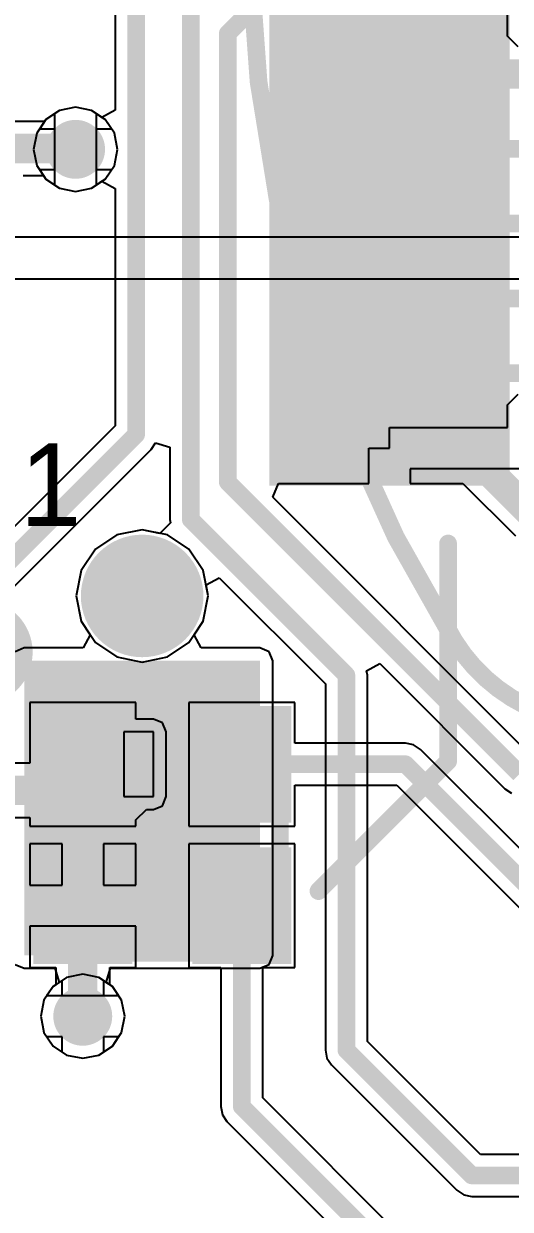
# Model space of a CAD drawing. Header units: millimetres. Extents: x 80 to 238, y 80 to 227.
# Drawn here: x 86.58 to 90.71, y 89.09 to 99.16 of the extents above; entities that cross this region are included whole.
import ezdxf

# ---------------------------------------------------------------- set-up
doc = ezdxf.new("R2010")
doc.units = ezdxf.units.MM
for name, color, linetype in [('BottomLayer', 5, 'Continuous'), ('BottomOverlay', 54, 'Continuous'), ('BottomPaste', 16, 'Continuous'), ('BottomSolder', 6, 'Continuous'), ('DrillDrawing', 1, 'Continuous'), ('DrillGuide', 244, 'Continuous'), ('KeepOutLayer', 6, 'Continuous'), ('Mechanical1', 6, 'Continuous'), ('MidLayer1', 16, 'Continuous'), ('MidLayer2', 76, 'Continuous'), ('MultiLayer', 9, 'Continuous'), ('PadHoleLayer', 156, 'Continuous'), ('TopLayer', 1, 'Continuous'), ('TopOverlay', 2, 'Continuous'), ('TopPaste', 8, 'Continuous'), ('TopSolder', 216, 'Continuous'), ('ViaHoleLayer', 16, 'Continuous')]:
    doc.layers.add(name, color=color, linetype=linetype)

msp = doc.modelspace()

# ---------------------------------------------------------------- linework, layer by layer
at = {"layer": 'BottomLayer'}
for p, q in [((87.36071935999999, 101.56867164), (87.36071935999999, 98.42132715999999)), ((90.68999896, 99.11980684), (90.68999896, 99.66499752)), ((90.68999896, 99.1198043), (90.6900015, 99.11980684)), ((90.6900015, 99.11980684), (90.68999896, 99.11980684)), ((90.6900015, 99.06500125999999), (90.68999896, 99.1198043)), ((90.6900015, 99.04921008), (90.6900015, 99.06500125999999)), ((90.77980319999999, 98.95940583999999), (90.6900015, 99.04921008)), ((87.36071935999999, 98.42132715999999), (87.24871551999999, 98.36145936)), ((86.76200326, 98.32637942), (86.48999719999999, 98.32637942)), ((86.77266363999999, 98.34233569999999), (86.76200326, 98.32637942)), ((86.85000156, 98.39400945999999), (86.77266363999999, 98.34233569999999)), ((86.85000156, 98.0899994), (86.85000156, 98.39400945999999)), ((87.24871551999999, 98.36145936), (87.19999831999999, 98.39400945999999)), ((87.19999831999999, 98.39400945999999), (87.19999831999999, 98.0899994)), ((86.85000156, 97.78598934), (86.85000156, 98.0899994)), ((87.19999831999999, 98.0899994), (87.19999831999999, 97.78598934)), ((86.57980398, 97.86756906), (86.75268145999999, 97.86756906)), ((86.75268145999999, 97.86756906), (86.77266363999999, 97.8376631)), ((86.77266363999999, 97.8376631), (86.85000156, 97.78598934)), ((87.19999831999999, 97.78598934), (87.24871551999999, 97.81853944)), ((87.24871551999999, 97.81853944), (87.36071935999999, 97.75867163999999)), ((87.36071935999999, 97.75867163999999), (87.36071935999999, 95.74417731999999)), ((90.6900015, 95.92176904), (90.77980319999999, 96.01157328)), ((90.6900015, 95.89000125999999), (90.6900015, 95.92176904)), ((90.6900015, 95.87250066), (90.6900015, 95.89000125999999)), ((90.68999896, 95.80019702), (90.6900015, 95.85500006)), ((90.68999896, 95.80019447999999), (90.6900015, 95.80019702)), ((90.6900015, 95.80019702), (90.68999896, 95.80019702)), ((90.68999896, 95.72999904), (90.68999896, 95.80019447999999)), ((90.6900015, 95.85500006), (90.6900015, 95.87250066)), ((87.36071935999999, 95.74417731999999), (85.06996955999999, 93.45342751999999)), ((89.69000095999999, 95.55500065999999), (89.69000095999999, 95.72999904)), ((89.69000095999999, 95.72999904), (90.68999896, 95.72999904)), ((87.66531361999999, 95.54410406), (87.70290054, 95.60035235999999)), ((87.70290054, 95.60035235999999), (87.82443192, 95.56348426)), ((85.27004282, 93.14883325999999), (87.66531361999999, 95.54410406)), ((87.82443192, 95.56348426), (87.82443192, 94.94764855999999)), ((89.51500258, 95.25500126), (89.51500258, 95.55500065999999)), ((89.51500258, 95.55500065999999), (89.69000095999999, 95.55500065999999)), ((90.83581527999999, 95.38000228), (89.86499934, 95.38000228)), ((89.86499934, 95.38000228), (89.86499934, 95.25500126)), ((88.69835956, 95.13766849999999), (88.74696245999999, 95.25500126)), ((88.74696245999999, 95.25500126), (89.51500258, 95.25500126)), ((89.86499934, 95.25500126), (90.31195806, 95.25500126)), ((90.31195806, 95.25500126), (90.75749692, 94.8094624)), ((90.86718173999999, 92.96884632), (88.69835956, 95.13766849999999)), ((87.8297837, 94.92074488), (87.73997946, 94.83094317999999)), ((87.82443192, 94.94764855999999), (87.8297837, 94.92074488)), ((87.37540055999999, 94.81808824), (87.19347305999999, 94.69652891999999)), ((87.59000008, 94.86077548), (87.37540055999999, 94.81808824)), ((87.73997946, 94.83094317999999), (87.59000008, 94.86077548)), ((87.19347305999999, 94.69652891999999), (87.07191374, 94.51460141999999)), ((87.07191374, 94.51460141999999), (87.0292265, 94.3000019)), ((88.13202084, 94.39428162), (88.24402468, 94.45414942)), ((88.15077366, 94.3000019), (88.13202084, 94.39428162)), ((88.24402468, 94.45414942), (89.1446909, 93.55348319999999)), ((87.0292265, 94.3000019), (87.07191374, 94.08540237999999)), ((88.10808641999999, 94.08540237999999), (88.15077366, 94.3000019)), ((87.07191374, 94.08540237999999), (87.14884526, 93.97026672)), ((88.03115489999999, 93.97026672), (88.10808641999999, 94.08540237999999)), ((87.14884526, 93.97026672), (87.08897746, 93.85826034)), ((88.0910227, 93.85826034), (88.03115489999999, 93.97026672)), ((86.58999954, 93.85826034), (86.51346172, 93.8265586)), ((87.08897746, 93.85826034), (86.58999954, 93.85826034)), ((88.59000062, 93.85826034), (88.0910227, 93.85826034)), ((88.66653844, 93.8265586), (88.59000062, 93.85826034)), ((88.69824018, 93.75002078), (88.66653844, 93.8265586)), ((88.69824018, 91.2500207), (88.69824018, 93.75002078)), ((89.49395867999999, 93.66552768), (89.60596505999999, 93.72539547999999)), ((89.60596505999999, 93.72539547999999), (90.66710848, 92.66425206)), ((89.50154565999999, 93.62738958), (89.49395867999999, 93.66552768)), ((89.50154565999999, 90.51997644), (89.50154565999999, 93.62738958)), ((89.1446909, 93.55348319999999), (89.1446909, 90.44607006)), ((90.66710848, 92.66425206), (90.72499508, 92.62557294)), ((86.51346172, 91.17348288), (86.58999954, 91.14178113999999)), ((88.59000062, 91.14178113999999), (88.66653844, 91.17348288)), ((88.66653844, 91.17348288), (88.69824018, 91.2500207)), ((86.58999954, 91.14178113999999), (86.84918621999999, 91.14178113999999)), ((86.84918621999999, 91.14178113999999), (86.88605177999999, 91.02024976)), ((87.28586302, 91.02024976), (87.32272857999999, 91.14178113999999)), ((87.32272857999999, 91.14178113999999), (88.59000062, 91.14178113999999)), ((86.8336211, 90.98521554), (86.78194734, 90.90787762)), ((86.88605177999999, 91.02024976), (86.8336211, 90.98521554)), ((87.3382937, 90.98521554), (87.28586302, 91.02024976)), ((87.38996746, 90.90787762), (87.3382937, 90.98521554)), ((86.78194734, 90.90787762), (87.38996746, 90.90787762)), ((86.91095901999999, 90.55788086), (86.78194734, 90.55788086)), ((86.78194734, 90.55788086), (86.8336211, 90.48054293999999)), ((86.91095901999999, 90.42886917999999), (86.91095901999999, 90.55788086)), ((87.38996746, 90.55788086), (87.26095577999999, 90.55788086)), ((87.26095577999999, 90.55788086), (87.26095577999999, 90.42886917999999)), ((87.3382937, 90.48054293999999), (87.38996746, 90.55788086)), ((86.8336211, 90.48054293999999), (86.91095901999999, 90.42886917999999)), ((87.26095577999999, 90.42886917999999), (87.3382937, 90.48054293999999)), ((90.46074109999999, 89.56078099999999), (89.50154565999999, 90.51997644)), ((89.1446909, 90.44607006), (89.15827227999999, 90.37778723999999)), ((89.15827227999999, 90.37778723999999), (89.19695139999999, 90.31990318)), ((89.19695139999999, 90.31990318), (90.26066784, 89.25618673999999)), ((92.59484656, 89.56078099999999), (90.46074109999999, 89.56078099999999)), ((90.26066784, 89.25618673999999), (90.31855189999999, 89.21750761999999)), ((90.31855189999999, 89.21750761999999), (90.38683472, 89.20392624)), ((90.38683472, 89.20392624), (92.66875293999999, 89.20392624))]:
    msp.add_line(p, q, dxfattribs=at)
for points, const_width in [([(87.53914673999999, 95.67027094), (87.53914673999999, 101.66828536)], 0.1499997), ([(88.0028593, 94.94764855999999), (88.0028593, 99.62609488)], 0.1499997), ([(88.31654168, 99.07215898), (88.60938336, 99.36500065999999)], 0.1499997), ([(88.31654168, 95.26715261999999), (88.31654168, 99.07215898)], 0.1499997), ([(89.69000095999999, 98.73000065999999), (91.21802686, 98.73000065999999)], 0.2499995), ([(85.4899992, 98.09697424), (87.01802509999999, 98.09697424)], 0.2499995), ([(87.01802509999999, 98.09697424), (87.02499994, 98.0899994)], 0.2499995), ([(89.69000095999999, 98.09500066), (95.66029381999999, 98.09500066)], 0.1499997), ([(89.69000095999999, 97.46000065999999), (95.64892732, 97.46000065999999)], 0.1499997), ([(89.69000095999999, 96.82500066), (95.67898314, 96.82500066)], 0.1499997), ([(89.69000095999999, 96.19000066), (95.693992, 96.19000066)], 0.1499997), ([(85.14387594, 93.27500013999999), (87.53914673999999, 95.67027094)], 0.1499997), ([(89.69000095999999, 95.55500065999999), (90.33638778, 95.55500065999999)], 0.2499995), ([(90.33638778, 95.55500065999999), (91.10638877999999, 94.78499966)], 0.2499995), ([(88.31654168, 95.26715261999999), (90.79327536, 92.79041894)], 0.1499997), ([(88.0028593, 94.94764855999999), (89.32311827999999, 93.62738958)], 0.1499997), ([(89.32311827999999, 90.44607006), (89.32311827999999, 93.62738958)], 0.1499997), ([(89.32311827999999, 90.44607006), (90.38683472, 89.38235361999999)], 0.1499997), ([(90.38683472, 89.38235361999999), (92.66875293999999, 89.38235361999999)], 0.1499997)]:
    msp.add_lwpolyline(points, dxfattribs=dict(at, const_width=const_width))
for points, const_width in [([(88.27904111999999, 99.07215898, 1), (88.35404224, 99.07215898, 1)], 0.07499858), ([(88.27904111999999, 99.07215898, 1), (88.35404224, 99.07215898, 1)], 0.07499858), ([(89.62750172, 98.73000065999999, 1), (89.7525002, 98.73000065999999, 1)], 0.12499848), ([(86.90000146, 98.0899994, 1), (87.14999841999999, 98.0899994, 1)], 0.2499995), ([(86.95552586, 98.09697424, 1), (87.08052434, 98.09697424, 1)], 0.12499848), ([(86.95552586, 98.09697424, 1), (87.08052434, 98.09697424, 1)], 0.12499848), ([(86.96250069999999, 98.0899994, 1), (87.08749918, 98.0899994, 1)], 0.12499848), ([(89.6525004, 98.09500066, 1), (89.72750151999999, 98.09500066, 1)], 0.07499858), ([(89.6525004, 97.46000065999999, 1), (89.72750151999999, 97.46000065999999, 1)], 0.07499858), ([(89.6525004, 96.82500066, 1), (89.72750151999999, 96.82500066, 1)], 0.07499858), ([(89.6525004, 96.19000066, 1), (89.72750151999999, 96.19000066, 1)], 0.07499858), ([(87.50164618, 95.67027094, 1), (87.57664729999999, 95.67027094, 1)], 0.07499858), ([(87.50164618, 95.67027094, 1), (87.57664729999999, 95.67027094, 1)], 0.07499858), ([(89.62750172, 95.55500065999999, 1), (89.7525002, 95.55500065999999, 1)], 0.12499848), ([(90.27388854, 95.55500065999999, 1), (90.39888701999999, 95.55500065999999, 1)], 0.12499848), ([(90.27388854, 95.55500065999999, 1), (90.39888701999999, 95.55500065999999, 1)], 0.12499848), ([(88.27904111999999, 95.26715261999999, 1), (88.35404224, 95.26715261999999, 1)], 0.07499858), ([(88.27904111999999, 95.26715261999999, 1), (88.35404224, 95.26715261999999, 1)], 0.07499858), ([(87.96535874, 94.94764855999999, 1), (88.04035986, 94.94764855999999, 1)], 0.07499858), ([(87.96535874, 94.94764855999999, 1), (88.04035986, 94.94764855999999, 1)], 0.07499858), ([(87.36499925999999, 94.3000019, 1), (87.8150009, 94.3000019, 1)], 0.4499991), ([(89.28561771999999, 93.62738958, 1), (89.36061884, 93.62738958, 1)], 0.07499858), ([(89.28561771999999, 93.62738958, 1), (89.36061884, 93.62738958, 1)], 0.07499858), ([(86.96095892, 90.73287923999999, 1), (87.21095588, 90.73287923999999, 1)], 0.2499995), ([(89.28561771999999, 90.44607006, 1), (89.36061884, 90.44607006, 1)], 0.07499858), ([(89.28561771999999, 90.44607006, 1), (89.36061884, 90.44607006, 1)], 0.07499858), ([(90.34933416, 89.38235361999999, 1), (90.42433528, 89.38235361999999, 1)], 0.07499858), ([(90.34933416, 89.38235361999999, 1), (90.42433528, 89.38235361999999, 1)], 0.07499858)]:
    msp.add_lwpolyline(points, format="xyb", close=True, dxfattribs=dict(at, const_width=const_width))
for points in [[(90.58999915999999, 98.53000105999999), (90.58999915999999, 98.93000026), (88.79000276, 98.53000105999999), (88.79000276, 98.93000026)], [(90.58999915999999, 97.89500106), (90.58999915999999, 98.29500026), (88.79000276, 97.89500106), (88.79000276, 98.29500026)], [(90.58999915999999, 97.26000106), (90.58999915999999, 97.66000025999999), (88.79000276, 97.26000106), (88.79000276, 97.66000025999999)], [(90.58999915999999, 96.62500105999999), (90.58999915999999, 97.02500026), (88.79000276, 96.62500105999999), (88.79000276, 97.02500026)], [(90.58999915999999, 95.99000106), (90.58999915999999, 96.39000026), (88.79000276, 95.99000106), (88.79000276, 96.39000026)], [(90.58999915999999, 95.35500105999999), (90.58999915999999, 95.75500025999999), (88.79000276, 95.35500105999999), (88.79000276, 95.75500025999999)], [(88.59000062, 91.2500207), (88.59000062, 93.75002078), (86.58999954, 91.2500207), (86.58999954, 93.75002078)]]:
    msp.add_solid(points, dxfattribs=at)
at = {"layer": 'BottomOverlay', "const_width": 0.1499997}
for points in [[(90.18636013999999, 92.8963598), (90.18636013999999, 94.74503021999999)], [(89.0863598, 91.79635945999999), (90.18636013999999, 92.8963598)], [(89.0863598, 91.79503104), (89.0863598, 91.79635945999999)]]:
    msp.add_lwpolyline(points, dxfattribs=at)
at = {"layer": 'BottomOverlay', "const_width": 0.07499858}
for points in [[(90.14885957999999, 94.74503021999999, 1), (90.22386069999999, 94.74503021999999, 1)], [(90.14885957999999, 92.8963598, 1), (90.22386069999999, 92.8963598, 1)], [(90.14885957999999, 92.8963598, 1), (90.22386069999999, 92.8963598, 1)], [(89.04885924, 91.79635945999999, 1), (89.12386036, 91.79635945999999, 1)], [(89.04885924, 91.79635945999999, 1), (89.12386036, 91.79635945999999, 1)], [(89.04885924, 91.79503104, 1), (89.12386036, 91.79503104, 1)]]:
    msp.add_lwpolyline(points, format="xyb", close=True, dxfattribs=at)
at = {"layer": 'BottomPaste'}
for points in [[(90.53999926, 98.58000095999999), (90.53999926, 98.88000036), (88.84000266, 98.58000095999999), (88.84000266, 98.88000036)], [(90.53999926, 97.94500096), (90.53999926, 98.24500035999999), (88.84000266, 97.94500096), (88.84000266, 98.24500035999999)], [(90.53999926, 97.31000096), (90.53999926, 97.61000036), (88.84000266, 97.31000096), (88.84000266, 97.61000036)], [(90.53999926, 96.67500095999999), (90.53999926, 96.97500036), (88.84000266, 96.67500095999999), (88.84000266, 96.97500036)], [(90.53999926, 96.04000096), (90.53999926, 96.34000035999999), (88.84000266, 96.04000096), (88.84000266, 96.34000035999999)], [(90.53999926, 95.40500096), (90.53999926, 95.70500036), (88.84000266, 95.40500096), (88.84000266, 95.70500036)]]:
    msp.add_solid(points, dxfattribs=at)
at = {"layer": 'BottomSolder', "const_width": 0.51999896}
msp.add_lwpolyline([(87.33000059999999, 94.3000019, 1), (87.84999956, 94.3000019, 1)], format="xyb", close=True, dxfattribs=at)
at = {"layer": 'BottomSolder'}
for points in [[(90.70999891999999, 99.0450013), (90.70999891999999, 99.68500001999999), (88.670003, 99.0450013), (88.670003, 99.68500001999999)], [(90.70999891999999, 98.41000129999999), (90.70999891999999, 99.05000002), (88.670003, 98.41000129999999), (88.670003, 99.05000002)], [(90.70999891999999, 97.7750013), (90.70999891999999, 98.41500002), (88.670003, 97.7750013), (88.670003, 98.41500002)], [(90.70999891999999, 97.1400013), (90.70999891999999, 97.78000001999999), (88.670003, 97.1400013), (88.670003, 97.78000001999999)], [(90.70999891999999, 96.50500129999999), (90.70999891999999, 97.14500002), (88.670003, 96.50500129999999), (88.670003, 97.14500002)], [(90.70999891999999, 95.8700013), (90.70999891999999, 96.51000001999999), (88.670003, 95.8700013), (88.670003, 96.51000001999999)], [(90.70999891999999, 95.2350013), (90.70999891999999, 95.87500002), (88.670003, 95.2350013), (88.670003, 95.87500002)]]:
    msp.add_solid(points, dxfattribs=at)
at = {"layer": 'DrillDrawing', "const_width": 0.1499997}
for points in [[(83.22520566, 110.89066976, -1.632082946502633), (101.04419974, 80.02726692)], [(98.95580158, 80.02726692, -0.543037441153086), (82.18100658, 109.0820653)]]:
    msp.add_lwpolyline(points, format="xyb", dxfattribs=at)
at = {"layer": 'DrillDrawing', "const_width": 0.0999998}
for points in [[(86.97500004, 98.0899994, 1), (87.07499983999999, 98.0899994, 1)], [(87.0359575, 90.73287923999999, 1), (87.1359573, 90.73287923999999, 1)]]:
    msp.add_lwpolyline(points, format="xyb", close=True, dxfattribs=at)
at = {"layer": 'DrillGuide', "const_width": 0.0999998}
for points in [[(86.97500004, 98.0899994, 1), (87.07499983999999, 98.0899994, 1)], [(87.0359575, 90.73287923999999, 1), (87.1359573, 90.73287923999999, 1)]]:
    msp.add_lwpolyline(points, format="xyb", close=True, dxfattribs=at)
at = {"layer": 'KeepOutLayer', "const_width": 0.1499997}
for points in [[(83.22520566, 110.89066976, -1.632082946502633), (101.04419974, 80.02726692)], [(98.95580158, 80.02726692, -0.543037441153086), (82.18100658, 109.0820653)]]:
    msp.add_lwpolyline(points, format="xyb", dxfattribs=at)
at = {"layer": 'Mechanical1', "const_width": 0.1499997}
for points in [[(83.22520566, 110.89066976, -1.632082946502633), (101.04419974, 80.02726692)], [(98.95580158, 80.02726692, -0.543037441153086), (82.18100658, 109.0820653)], [(90.23997191999999, 93.91790207999999, -0.1329845623442935), (88.50464645999999, 99.67295534)], [(91.64860003999999, 93.21735484, -0.2832368967193278), (90.23996937999999, 93.91789954)]]:
    msp.add_lwpolyline(points, format="xyb", dxfattribs=at)
at = {"layer": 'Mechanical1', "const_width": 0.07499858}
for points in [[(90.20246881999999, 93.91789954, 1), (90.27746993999999, 93.91789954, 1)], [(90.20247135999999, 93.91790207999999, 1), (90.27747248, 93.91790207999999, 1)], [(86.72181791999999, 93.27250078, 1), (86.79681903999999, 93.27250078, 1)], [(86.72181791999999, 93.27250078, 1), (86.79681903999999, 93.27250078, 1)], [(88.721819, 93.27250078, 1), (88.79682011999999, 93.27250078, 1)], [(88.721819, 93.27250078, 1), (88.79682011999999, 93.27250078, 1)], [(87.58681745999999, 92.40749869999999, 1), (87.66181858, 92.40749869999999, 1)], [(87.58681745999999, 92.40749869999999, 1), (87.66181858, 92.40749869999999, 1)], [(87.85681692, 92.40749869999999, 1), (87.93181804, 92.40749869999999, 1)], [(87.85681692, 92.40749869999999, 1), (87.93181804, 92.40749869999999, 1)], [(87.58681745999999, 92.13749924, 1), (87.66181858, 92.13749924, 1)], [(87.58681745999999, 92.13749924, 1), (87.66181858, 92.13749924, 1)], [(87.85681692, 92.13749924, 1), (87.93181804, 92.13749924, 1)], [(87.85681692, 92.13749924, 1), (87.93181804, 92.13749924, 1)], [(86.72181791999999, 91.2724997, 1), (86.79681903999999, 91.2724997, 1)], [(86.72181791999999, 91.2724997, 1), (86.79681903999999, 91.2724997, 1)], [(88.721819, 91.2724997, 1), (88.79682011999999, 91.2724997, 1)], [(88.721819, 91.2724997, 1), (88.79682011999999, 91.2724997, 1)]]:
    msp.add_lwpolyline(points, format="xyb", close=True, dxfattribs=at)
at = {"layer": 'Mechanical1', "const_width": 0.1499997}
for points in [[(86.75931847999999, 93.27250078), (88.75931956, 93.27250078)], [(86.75931847999999, 91.2724997), (86.75931847999999, 93.27250078)], [(88.75931956, 91.2724997), (88.75931956, 93.27250078)], [(87.62431801999999, 92.13749924), (87.62431801999999, 92.40749869999999)], [(87.62431801999999, 92.40749869999999), (87.89431748, 92.40749869999999)], [(87.89431748, 92.13749924), (87.89431748, 92.40749869999999)], [(87.62431801999999, 92.13749924), (87.89431748, 92.13749924)], [(86.75931847999999, 91.2724997), (88.75931956, 91.2724997)]]:
    msp.add_lwpolyline(points, dxfattribs=at)
at = {"layer": 'MidLayer1'}
for p, q in [((86.77266363999999, 98.34233569999999), (86.72098987999999, 98.26499777999999)), ((86.85000156, 98.39400945999999), (86.77266363999999, 98.34233569999999)), ((86.85000156, 98.26499777999999), (86.85000156, 98.39400945999999)), ((87.27733624, 98.34233569999999), (87.19999831999999, 98.39400945999999)), ((87.19999831999999, 98.39400945999999), (87.19999831999999, 98.26499777999999)), ((87.32901, 98.26499777999999), (87.27733624, 98.34233569999999)), ((86.72098987999999, 98.26499777999999), (86.85000156, 98.26499777999999)), ((87.19999831999999, 98.26499777999999), (87.32901, 98.26499777999999)), ((86.85000156, 97.91500101999999), (86.72098987999999, 97.91500101999999)), ((86.72098987999999, 97.91500101999999), (86.77266363999999, 97.8376631)), ((86.85000156, 97.78598934), (86.85000156, 97.91500101999999)), ((87.32901, 97.91500101999999), (87.19999831999999, 97.91500101999999)), ((87.19999831999999, 97.91500101999999), (87.19999831999999, 97.78598934)), ((87.27733624, 97.8376631), (87.32901, 97.91500101999999)), ((86.77266363999999, 97.8376631), (86.85000156, 97.78598934)), ((87.19999831999999, 97.78598934), (87.27733624, 97.8376631)), ((87.37540055999999, 94.81808824), (87.19347305999999, 94.69652891999999)), ((87.59000008, 94.86077548), (87.37540055999999, 94.81808824)), ((87.80459959999999, 94.81808824), (87.59000008, 94.86077548)), ((87.98652709999999, 94.69652891999999), (87.80459959999999, 94.81808824)), ((87.19347305999999, 94.69652891999999), (87.07191374, 94.51460141999999)), ((88.10808641999999, 94.51460141999999), (87.98652709999999, 94.69652891999999)), ((87.07191374, 94.51460141999999), (87.0292265, 94.3000019)), ((88.15077366, 94.3000019), (88.10808641999999, 94.51460141999999)), ((87.0292265, 94.3000019), (87.07191374, 94.08540237999999)), ((88.10808641999999, 94.08540237999999), (88.15077366, 94.3000019)), ((87.07191374, 94.08540237999999), (87.19347305999999, 93.90347487999999)), ((87.98652709999999, 93.90347487999999), (88.10808641999999, 94.08540237999999)), ((87.19347305999999, 93.90347487999999), (87.37540055999999, 93.78191556)), ((87.80459959999999, 93.78191556), (87.98652709999999, 93.90347487999999)), ((87.37540055999999, 93.78191556), (87.59000008, 93.73922832)), ((87.59000008, 93.73922832), (87.80459959999999, 93.78191556)), ((86.8336211, 90.98521554), (86.78194734, 90.90787762)), ((86.91095901999999, 91.0368893), (86.8336211, 90.98521554)), ((86.91095901999999, 90.90787762), (86.91095901999999, 91.0368893)), ((87.3382937, 90.98521554), (87.26095577999999, 91.0368893)), ((87.26095577999999, 91.0368893), (87.26095577999999, 90.90787762)), ((87.38996746, 90.90787762), (87.3382937, 90.98521554)), ((86.78194734, 90.90787762), (86.91095901999999, 90.90787762)), ((87.26095577999999, 90.90787762), (87.38996746, 90.90787762)), ((86.91095901999999, 90.55788086), (86.78194734, 90.55788086)), ((86.78194734, 90.55788086), (86.8336211, 90.48054293999999)), ((86.91095901999999, 90.42886917999999), (86.91095901999999, 90.55788086)), ((87.38996746, 90.55788086), (87.26095577999999, 90.55788086)), ((87.26095577999999, 90.55788086), (87.26095577999999, 90.42886917999999)), ((87.3382937, 90.48054293999999), (87.38996746, 90.55788086)), ((86.8336211, 90.48054293999999), (86.91095901999999, 90.42886917999999)), ((87.26095577999999, 90.42886917999999), (87.3382937, 90.48054293999999))]:
    msp.add_line(p, q, dxfattribs=at)
for points, const_width in [([(86.90000146, 98.0899994, 1), (87.14999841999999, 98.0899994, 1)], 0.2499995), ([(87.36499925999999, 94.3000019, 1), (87.8150009, 94.3000019, 1)], 0.4499991), ([(86.96095892, 90.73287923999999, 1), (87.21095588, 90.73287923999999, 1)], 0.2499995)]:
    msp.add_lwpolyline(points, format="xyb", close=True, dxfattribs=dict(at, const_width=const_width))
at = {"layer": 'MidLayer2'}
for p, q in [((86.88843684, 98.41969139999999), (86.77266363999999, 98.34233569999999)), ((87.02499994, 98.4468567), (86.88843684, 98.41969139999999)), ((87.16156303999999, 98.41969139999999), (87.02499994, 98.4468567)), ((87.27733624, 98.34233569999999), (87.16156303999999, 98.41969139999999)), ((86.77266363999999, 98.34233569999999), (86.69530793999999, 98.2265625)), ((87.35469194, 98.2265625), (87.27733624, 98.34233569999999)), ((86.69530793999999, 98.2265625), (86.66814264, 98.0899994)), ((87.38185724, 98.0899994), (87.35469194, 98.2265625)), ((86.66814264, 98.0899994), (86.69530793999999, 97.95343629999999)), ((87.35469194, 97.95343629999999), (87.38185724, 98.0899994)), ((86.69530793999999, 97.95343629999999), (86.77266363999999, 97.8376631)), ((87.27733624, 97.8376631), (87.35469194, 97.95343629999999)), ((86.77266363999999, 97.8376631), (86.88843684, 97.76030739999999)), ((87.16156303999999, 97.76030739999999), (87.27733624, 97.8376631)), ((86.88843684, 97.76030739999999), (87.02499994, 97.7331421)), ((87.02499994, 97.7331421), (87.16156303999999, 97.76030739999999)), ((112.91324382, 97.34453988), (82.92439345999999, 97.34547459999999)), ((80.66596007999999, 96.99236126), (112.3399201, 96.99216822)), ((87.37540055999999, 94.81808824), (87.19347305999999, 94.69652891999999)), ((87.59000008, 94.86077548), (87.37540055999999, 94.81808824)), ((87.80459959999999, 94.81808824), (87.59000008, 94.86077548)), ((87.98652709999999, 94.69652891999999), (87.80459959999999, 94.81808824)), ((87.19347305999999, 94.69652891999999), (87.07191374, 94.51460141999999)), ((88.10808641999999, 94.51460141999999), (87.98652709999999, 94.69652891999999)), ((87.07191374, 94.51460141999999), (87.0292265, 94.3000019)), ((88.15077366, 94.3000019), (88.10808641999999, 94.51460141999999)), ((87.0292265, 94.3000019), (87.07191374, 94.08540237999999)), ((88.10808641999999, 94.08540237999999), (88.15077366, 94.3000019)), ((87.07191374, 94.08540237999999), (87.19347305999999, 93.90347487999999)), ((87.98652709999999, 93.90347487999999), (88.10808641999999, 94.08540237999999)), ((87.19347305999999, 93.90347487999999), (87.37540055999999, 93.78191556)), ((87.80459959999999, 93.78191556), (87.98652709999999, 93.90347487999999)), ((87.37540055999999, 93.78191556), (87.59000008, 93.73922832)), ((87.59000008, 93.73922832), (87.80459959999999, 93.78191556)), ((86.9493943, 91.06257124), (86.8336211, 90.98521554)), ((87.0859574, 91.08973653999999), (86.9493943, 91.06257124)), ((87.2225205, 91.06257124), (87.0859574, 91.08973653999999)), ((87.3382937, 90.98521554), (87.2225205, 91.06257124)), ((86.8336211, 90.98521554), (86.75626539999999, 90.86944233999999)), ((87.41564939999999, 90.86944233999999), (87.3382937, 90.98521554)), ((86.75626539999999, 90.86944233999999), (86.7291001, 90.73287923999999)), ((87.4428147, 90.73287923999999), (87.41564939999999, 90.86944233999999)), ((86.7291001, 90.73287923999999), (86.75626539999999, 90.59631614)), ((87.41564939999999, 90.59631614), (87.4428147, 90.73287923999999)), ((86.75626539999999, 90.59631614), (86.8336211, 90.48054293999999)), ((87.3382937, 90.48054293999999), (87.41564939999999, 90.59631614)), ((86.8336211, 90.48054293999999), (86.9493943, 90.40318724)), ((87.2225205, 90.40318724), (87.3382937, 90.48054293999999)), ((86.9493943, 90.40318724), (87.0859574, 90.37602194)), ((87.0859574, 90.37602194), (87.2225205, 90.40318724))]:
    msp.add_line(p, q, dxfattribs=at)
for points, const_width in [([(86.90000146, 98.0899994, 1), (87.14999841999999, 98.0899994, 1)], 0.2499995), ([(87.36499925999999, 94.3000019, 1), (87.8150009, 94.3000019, 1)], 0.4499991), ([(86.96095892, 90.73287923999999, 1), (87.21095588, 90.73287923999999, 1)], 0.2499995)]:
    msp.add_lwpolyline(points, format="xyb", close=True, dxfattribs=dict(at, const_width=const_width))
at = {"layer": 'MultiLayer'}
for points, const_width in [([(86.90000146, 98.0899994, 1), (87.14999841999999, 98.0899994, 1)], 0.2499995), ([(87.36499925999999, 94.3000019, 1), (87.8150009, 94.3000019, 1)], 0.4499991), ([(86.96095892, 90.73287923999999, 1), (87.21095588, 90.73287923999999, 1)], 0.2499995)]:
    msp.add_lwpolyline(points, format="xyb", close=True, dxfattribs=dict(at, const_width=const_width))
at = {"layer": 'PadHoleLayer', "const_width": 0.4499991}
msp.add_lwpolyline([(87.36499925999999, 94.3000019, 1), (87.8150009, 94.3000019, 1)], format="xyb", close=True, dxfattribs=at)
at = {"layer": 'TopLayer'}
for p, q in [((86.77266363999999, 98.34233569999999), (86.72098987999999, 98.26499777999999)), ((86.85000156, 98.39400945999999), (86.77266363999999, 98.34233569999999)), ((86.85000156, 98.26499777999999), (86.85000156, 98.39400945999999)), ((87.27733624, 98.34233569999999), (87.19999831999999, 98.39400945999999)), ((87.19999831999999, 98.39400945999999), (87.19999831999999, 98.26499777999999)), ((87.32901, 98.26499777999999), (87.27733624, 98.34233569999999)), ((86.72098987999999, 98.26499777999999), (86.85000156, 98.26499777999999)), ((87.19999831999999, 98.26499777999999), (87.32901, 98.26499777999999)), ((86.85000156, 97.91500101999999), (86.72098987999999, 97.91500101999999)), ((86.72098987999999, 97.91500101999999), (86.77266363999999, 97.8376631)), ((86.85000156, 97.78598934), (86.85000156, 97.91500101999999)), ((87.32901, 97.91500101999999), (87.19999831999999, 97.91500101999999)), ((87.19999831999999, 97.91500101999999), (87.19999831999999, 97.78598934)), ((87.27733624, 97.8376631), (87.32901, 97.91500101999999)), ((86.77266363999999, 97.8376631), (86.85000156, 97.78598934)), ((87.19999831999999, 97.78598934), (87.27733624, 97.8376631)), ((87.37540055999999, 94.81808824), (87.19347305999999, 94.69652891999999)), ((87.59000008, 94.86077548), (87.37540055999999, 94.81808824)), ((87.80459959999999, 94.81808824), (87.59000008, 94.86077548)), ((87.98652709999999, 94.69652891999999), (87.80459959999999, 94.81808824)), ((87.19347305999999, 94.69652891999999), (87.07191374, 94.51460141999999)), ((88.10808641999999, 94.51460141999999), (87.98652709999999, 94.69652891999999)), ((87.07191374, 94.51460141999999), (87.0292265, 94.3000019)), ((88.15077366, 94.3000019), (88.10808641999999, 94.51460141999999)), ((87.0292265, 94.3000019), (87.07191374, 94.08540237999999)), ((88.10808641999999, 94.08540237999999), (88.15077366, 94.3000019)), ((87.07191374, 94.08540237999999), (87.19347305999999, 93.90347487999999)), ((87.98652709999999, 93.90347487999999), (88.10808641999999, 94.08540237999999)), ((87.19347305999999, 93.90347487999999), (87.37540055999999, 93.78191556)), ((87.80459959999999, 93.78191556), (87.98652709999999, 93.90347487999999)), ((87.37540055999999, 93.78191556), (87.59000008, 93.73922832)), ((87.59000008, 93.73922832), (87.80459959999999, 93.78191556)), ((87.53591331999999, 93.39665597999999), (86.63591511999999, 93.39665597999999)), ((86.63591511999999, 93.39665597999999), (86.63591511999999, 92.87940529999999)), ((87.53591331999999, 93.25489603999999), (87.53591331999999, 93.39665597999999)), ((88.88591316, 93.39665597999999), (87.98591495999999, 93.39665597999999)), ((87.98591495999999, 93.39665597999999), (87.98591495999999, 92.34665554)), ((88.88591316, 93.05008314), (88.88591316, 93.39665597999999)), ((87.68591302, 93.25489603999999), (87.53591331999999, 93.25489603999999)), ((87.76245084, 93.22319429999999), (87.68591302, 93.25489603999999)), ((87.79415257999999, 93.14665647999999), (87.76245084, 93.22319429999999)), ((87.43591352, 93.14665647999999), (87.43591352, 92.59665758)), ((87.68591302, 93.14665647999999), (87.43591352, 93.14665647999999)), ((87.68591302, 92.59665504), (87.68591302, 93.14665647999999)), ((87.79415257999999, 92.59665504), (87.79415257999999, 93.14665647999999)), ((89.82528898, 93.05008314), (88.88591316, 93.05008314)), ((89.89357179999999, 93.03650176), (89.82528898, 93.05008314)), ((89.95145586, 92.99782264), (89.89357179999999, 93.03650176)), ((91.24772454, 91.70155396), (89.95145586, 92.99782264)), ((86.63591511999999, 92.87940529999999), (86.25000021999999, 92.87940529999999)), ((88.88591316, 92.34665554), (88.88591316, 92.69322838)), ((88.88591316, 92.69322838), (89.7513826, 92.69322838)), ((89.7513826, 92.69322838), (90.99539078, 91.4492202)), ((87.43591352, 92.59665758), (87.68591302, 92.59665504)), ((87.76245084, 92.52011721999999), (87.79415257999999, 92.59665504)), ((87.53591331999999, 92.39861377999999), (87.62571756, 92.48841548)), ((87.62571756, 92.48841548), (87.68591302, 92.48841548)), ((87.68591302, 92.48841548), (87.76245084, 92.52011721999999)), ((86.25000021999999, 92.42059494), (86.63591511999999, 92.42059494)), ((86.63591511999999, 92.42059494), (86.63591511999999, 92.34665554)), ((87.53591331999999, 92.34665554), (87.53591331999999, 92.39861377999999)), ((86.63591511999999, 92.34665554), (87.53591331999999, 92.34665554)), ((87.98591495999999, 92.34665554), (88.88591316, 92.34665554)), ((86.91091584, 92.19665583999999), (86.63591511999999, 92.19665583999999)), ((86.63591511999999, 92.19665583999999), (86.63591511999999, 91.846654)), ((86.91091584, 91.846654), (86.91091584, 92.19665583999999)), ((87.53591331999999, 92.19665583999999), (87.2609126, 92.19665583999999)), ((87.2609126, 92.19665583999999), (87.2609126, 91.846654)), ((87.53591331999999, 91.846654), (87.53591331999999, 92.19665583999999)), ((88.88591316, 92.19665583999999), (87.98591495999999, 92.19665583999999)), ((87.98591495999999, 92.19665583999999), (87.98591495999999, 91.1466554)), ((88.88591316, 91.1466554), (88.88591316, 92.19665583999999)), ((86.63591511999999, 91.846654), (86.91091584, 91.846654)), ((87.2609126, 91.846654), (87.53591331999999, 91.846654)), ((87.53591331999999, 91.49665723999999), (86.63591511999999, 91.49665723999999)), ((86.63591511999999, 91.49665723999999), (86.63591511999999, 91.1466554)), ((87.53591331999999, 91.1466554), (87.53591331999999, 91.49665723999999)), ((86.63591511999999, 91.1466554), (86.85650903999999, 91.1466554)), ((86.85650903999999, 91.1466554), (86.85650903999999, 91.00050888)), ((87.31531939999999, 91.0005673), (87.31531939999999, 91.1466554)), ((87.31531939999999, 91.1466554), (87.53591331999999, 91.1466554)), ((87.98591495999999, 91.1466554), (88.25748668, 91.1466554)), ((88.25748668, 91.1466554), (88.25748668, 89.96599735999999)), ((88.61434143999999, 90.03990374), (88.61434143999999, 91.1466554)), ((88.61434143999999, 91.1466554), (88.88591316, 91.1466554)), ((86.8336211, 90.98521554), (86.78194734, 90.90787762)), ((86.85650903999999, 91.00050888), (86.8336211, 90.98521554)), ((87.3382937, 90.98521554), (87.31531939999999, 91.0005673)), ((87.38996746, 90.90787762), (87.3382937, 90.98521554)), ((86.78194734, 90.90787762), (87.38996746, 90.90787762)), ((86.91095901999999, 90.55788086), (86.78194734, 90.55788086)), ((86.78194734, 90.55788086), (86.8336211, 90.48054293999999)), ((86.91095901999999, 90.42886917999999), (86.91095901999999, 90.55788086)), ((87.38996746, 90.55788086), (87.26095577999999, 90.55788086)), ((87.26095577999999, 90.55788086), (87.26095577999999, 90.42886917999999)), ((87.3382937, 90.48054293999999), (87.38996746, 90.55788086)), ((86.8336211, 90.48054293999999), (86.91095901999999, 90.42886917999999)), ((87.26095577999999, 90.42886917999999), (87.3382937, 90.48054293999999)), ((88.25748668, 89.96599735999999), (88.27106805999999, 89.89771454)), ((90.81010286, 87.84414231999999), (88.61434143999999, 90.03990374)), ((88.27106805999999, 89.89771454), (88.30974717999999, 89.83983047999999)), ((88.30974717999999, 89.83983047999999), (90.79447169999999, 87.35510595999999))]:
    msp.add_line(p, q, dxfattribs=at)
for points, const_width in [([(86.90000146, 98.0899994, 1), (87.14999841999999, 98.0899994, 1)], 0.2499995), ([(87.36499925999999, 94.3000019, 1), (87.8150009, 94.3000019, 1)], 0.4499991), ([(87.02341498, 92.87165576, 1), (87.14841346, 92.87165576, 1)], 0.12499848), ([(88.39841349999999, 92.87165576, 1), (88.47341462, 92.87165576, 1)], 0.07499858), ([(89.78778842, 92.87165576, 1), (89.86278954, 92.87165576, 1)], 0.07499858), ([(89.78778842, 92.87165576, 1), (89.86278954, 92.87165576, 1)], 0.07499858), ([(86.80175933999999, 92.65000012, 1), (86.92675781999999, 92.65000012, 1)], 0.12499848), ([(86.80175933999999, 92.65000012, 1), (86.92675781999999, 92.65000012, 1)], 0.12499848), ([(87.02341498, 91.67165562, 1), (87.14841346, 91.67165562, 1)], 0.12499848), ([(88.39841349999999, 91.67165562, 1), (88.47341462, 91.67165562, 1)], 0.07499858), ([(86.96095892, 90.73287923999999, 1), (87.21095588, 90.73287923999999, 1)], 0.2499995), ([(87.02341498, 90.73292242, 1), (87.14841346, 90.73292242, 1)], 0.12499848), ([(87.04841366, 90.73292242, 1), (87.12341477999999, 90.73292242, 1)], 0.07499858), ([(87.04845684, 90.73287923999999, 1), (87.12345796, 90.73287923999999, 1)], 0.07499858), ([(88.39841349999999, 89.96599735999999, 1), (88.47341462, 89.96599735999999, 1)], 0.07499858), ([(88.39841349999999, 89.96599735999999, 1), (88.47341462, 89.96599735999999, 1)], 0.07499858)]:
    msp.add_lwpolyline(points, format="xyb", close=True, dxfattribs=dict(at, const_width=const_width))
for points, const_width in [([(86.86425858, 92.65000012), (87.08591421999999, 92.87165576)], 0.2499995), ([(88.43591406, 92.87165576), (89.82528898, 92.87165576)], 0.1499997), ([(89.82528898, 92.87165576), (91.8894784, 90.80746633999999)], 0.1499997), ([(85.85000102, 92.65000012), (86.86425858, 92.65000012)], 0.2499995), ([(87.08591421999999, 90.73292242), (87.08591421999999, 91.67165562)], 0.2499995), ([(88.43591406, 89.96599735999999), (88.43591406, 91.67165562)], 0.1499997), ([(87.08591421999999, 90.73292242), (87.0859574, 90.73287923999999)], 0.1499997), ([(88.43591406, 89.96599735999999), (91.07691208, 87.32499933999999)], 0.1499997)]:
    msp.add_lwpolyline(points, dxfattribs=dict(at, const_width=const_width))
for points in [[(86.73591492, 92.44665533999999), (87.43591352, 92.44665533999999), (86.73591492, 93.29665618), (87.43591352, 93.29665618)], [(88.08591476, 92.44665533999999), (88.78591336, 92.44665533999999), (88.08591476, 93.29665618), (88.78591336, 93.29665618)], [(86.73591492, 91.24665519999999), (87.43591352, 91.24665519999999), (86.73591492, 92.09665604), (87.43591352, 92.09665604)], [(88.08591476, 91.24665519999999), (88.78591336, 91.24665519999999), (88.08591476, 92.09665604), (88.78591336, 92.09665604)]]:
    msp.add_solid(points, dxfattribs=at)
at = {"layer": 'TopOverlay'}
for points, const_width in [([(86.3109145, 93.8216564, 1), (86.1109149, 93.8216564, 1)], 0.7000011399999999), ([(86.13591358, 93.8216564, 1), (86.48591542, 93.8216564, 1)], 0.3499993)]:
    msp.add_lwpolyline(points, format="xyb", close=True, dxfattribs=dict(at, const_width=const_width))
at = {"layer": 'TopPaste'}
for points in [[(86.78591482, 92.49665524), (87.38591362, 92.49665524), (86.78591482, 93.24665628), (87.38591362, 93.24665628)], [(88.13591466, 92.49665524), (88.73591345999999, 92.49665524), (88.13591466, 93.24665628), (88.73591345999999, 93.24665628)], [(86.78591482, 91.2966551), (87.38591362, 91.2966551), (86.78591482, 92.04665614), (87.38591362, 92.04665614)], [(88.13591466, 91.2966551), (88.73591345999999, 91.2966551), (88.13591466, 92.04665614), (88.73591345999999, 92.04665614)]]:
    msp.add_solid(points, dxfattribs=at)
at = {"layer": 'TopSolder', "const_width": 0.51999896}
msp.add_lwpolyline([(87.33000059999999, 94.3000019, 1), (87.84999956, 94.3000019, 1)], format="xyb", close=True, dxfattribs=at)
at = {"layer": 'TopSolder'}
for points in [[(86.66591505999999, 92.37665548), (87.50591338, 92.37665548), (86.66591505999999, 93.36665604), (87.50591338, 93.36665604)], [(88.0159149, 92.37665548), (88.85591321999999, 92.37665548), (88.0159149, 93.36665604), (88.85591321999999, 93.36665604)], [(86.66591505999999, 91.17665534), (87.50591338, 91.17665534), (86.66591505999999, 92.1666559), (87.50591338, 92.1666559)], [(88.0159149, 91.17665534), (88.85591321999999, 91.17665534), (88.0159149, 92.1666559), (88.85591321999999, 92.1666559)]]:
    msp.add_solid(points, dxfattribs=at)
at = {"layer": 'ViaHoleLayer', "const_width": 0.0999998}
for points in [[(86.97500004, 98.0899994, 1), (87.07499983999999, 98.0899994, 1)], [(87.0359575, 90.73287923999999, 1), (87.1359573, 90.73287923999999, 1)]]:
    msp.add_lwpolyline(points, format="xyb", close=True, dxfattribs=at)

# ---------------------------------------------------------------- texts
at = {"layer": 'TopOverlay'}
msp.add_text('U1', height=0.7000011399999999, dxfattribs=at).set_placement((85.8774, 94.89439999999999))

doc.saveas('drawing.dxf')
